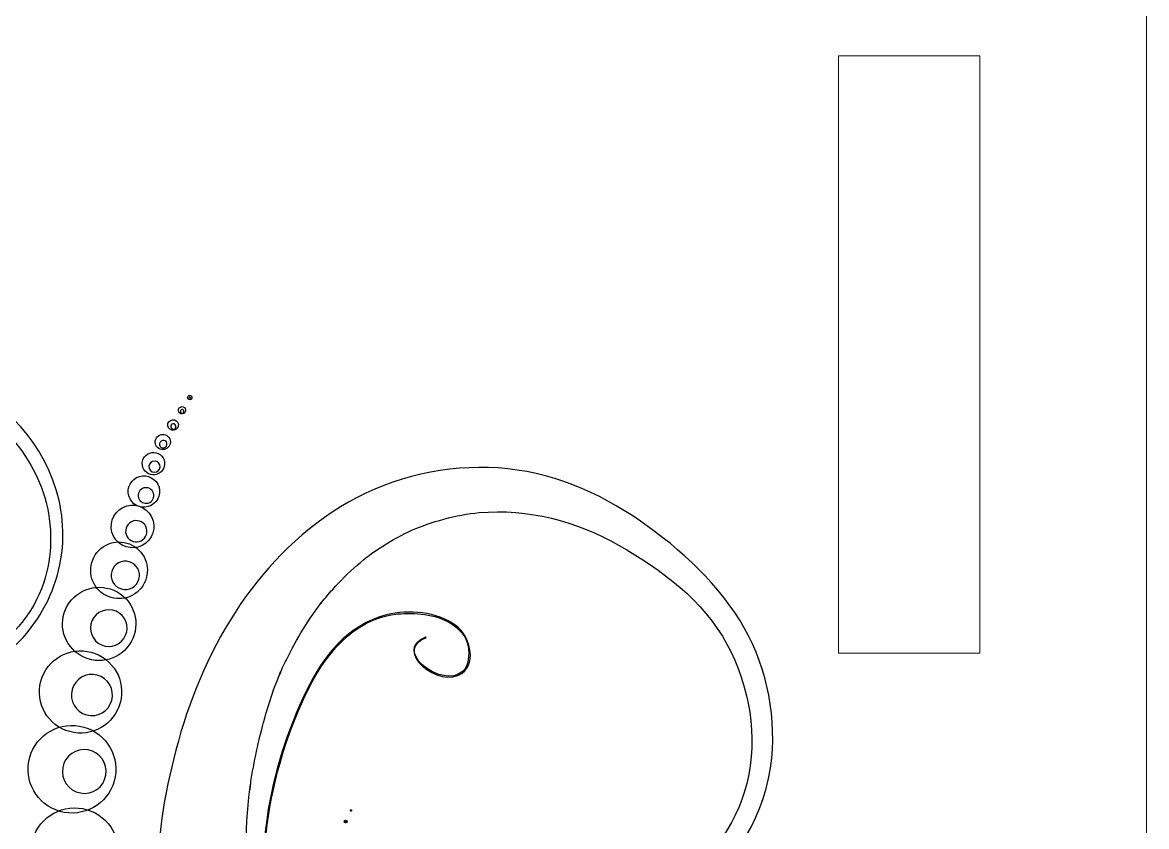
# Model space of a CAD drawing. Header units: centimetres. Extents: x -31 to 29.5, y -18.9 to 20.7.
# Drawn here: x 8.975 to 12.336, y 0.473 to 2.878 of the extents above; entities that cross this region are included whole.
import ezdxf

# ---------------------------------------------------------------- set-up
doc = ezdxf.new("R2010")
doc.units = ezdxf.units.CM
doc.header["$MEASUREMENT"] = 0
doc.layers.add('layer 1', color=7, linetype='Continuous')

msp = doc.modelspace()

# ---------------------------------------------------------------- linework, layer by layer
at = {"layer": 'layer 1', "color": 1, "lineweight": 9}
for points, knots in [([(-30.26199, 20.36777), (-30.26199, 20.36777), (12.02372, 20.36777), (12.02372, 20.36777), (12.02372, 20.36777), (12.19558, 20.36777), (12.33619, 20.22717), (12.33619, 20.05532), (12.33619, 20.05532), (12.33619, 20.05532), (12.33619, -2.51093), (12.33619, -2.51093), (12.33619, -2.51093), (12.33619, -2.68281), (12.19558, -2.82339), (12.02372, -2.82339), (12.02372, -2.82339), (12.02372, -2.82339), (-30.26199, -2.82339), (-30.26199, -2.82339), (-30.26199, -2.82339), (-30.43385, -2.82339), (-30.57445, -2.68281), (-30.57445, -2.51093), (-30.57445, -2.51093), (-30.57445, -2.51093), (-30.57445, 20.05532), (-30.57445, 20.05532), (-30.57445, 20.05532), (-30.57445, 20.22717), (-30.43385, 20.36777), (-30.26199, 20.36777)], [0, 0, 0, 0, 0.1111111, 0.1111111, 0.1111111, 0.1111111, 0.2222222, 0.2222222, 0.2222222, 0.2222222, 0.3333333, 0.3333333, 0.3333333, 0.3333333, 0.4444444, 0.4444444, 0.4444444, 0.4444444, 0.5555556, 0.5555556, 0.5555556, 0.5555556, 0.6666667, 0.6666667, 0.6666667, 0.6666667, 0.7777778, 0.7777778, 0.7777778, 0.7777778, 1, 1, 1, 1]), ([(11.4153, 0.99143), (11.4153, 0.99143), (11.4153, 2.77823), (11.4153, 2.77823), (11.4153, 2.77823), (11.4153, 2.77823), (11.83751, 2.77823), (11.83751, 2.77823), (11.83751, 2.77823), (11.83751, 2.77823), (11.83751, 0.99143), (11.83751, 0.99143), (11.83751, 0.99143), (11.83751, 0.99143), (11.4153, 0.99143), (11.4153, 0.99143)], [0, 0, 0, 0, 0.2, 0.2, 0.2, 0.2, 0.4, 0.4, 0.4, 0.4, 0.6, 0.6, 0.6, 0.6, 1, 1, 1, 1])]:
    msp.add_open_spline(points, degree=3, knots=knots, dxfattribs=at)
at = {"layer": 'layer 1', "color": 250}
for points, knots in [([(9.67466, -0.9614), (9.53927, -0.84909), (9.3871, -0.75524), (9.23958, -0.65999), (9.23958, -0.65999), (9.09253, -0.56504), (8.94531, -0.47019), (8.80555, -0.36464), (8.80555, -0.36464), (8.55921, -0.1786), (8.3318, 0.04438), (8.1638, 0.30461), (8.1638, 0.30461), (8.08034, 0.43399), (8.01229, 0.57488), (7.95903, 0.72448), (7.95903, 0.72448), (7.91116, 0.85894), (7.87826, 0.99711), (7.87875, 1.14586), (7.87875, 1.14586), (7.87922, 1.28222), (7.90885, 1.42299), (7.98581, 1.55072), (7.98581, 1.55072), (8.05519, 1.66579), (8.17791, 1.77344), (8.33454, 1.82532), (8.33454, 1.82532), (8.45854, 1.86628), (8.61825, 1.87316), (8.76911, 1.80948), (8.76911, 1.80948), (8.89368, 1.75687), (9.02363, 1.6524), (9.07649, 1.47663), (9.07649, 1.47663), (9.09832, 1.40367), (9.10432, 1.31336), (9.07828, 1.22174), (9.07828, 1.22174), (9.05598, 1.14312), (9.0078, 1.06284), (8.94069, 1.00288), (8.94069, 1.00288), (8.89231, 0.95967), (8.83829, 0.92587), (8.77171, 0.90484), (8.77171, 0.90484), (8.72424, 0.88985), (8.66146, 0.87488), (8.57081, 0.90391), (8.57081, 0.90391), (8.48875, 0.93024), (8.34456, 1.04047), (8.34227, 1.21256), (8.34227, 1.21256), (8.34125, 1.28977), (8.37289, 1.37456), (8.43322, 1.43027), (8.43322, 1.43027), (8.486, 1.47912), (8.55884, 1.50351), (8.62413, 1.49827), (8.62413, 1.49827), (8.68271, 1.49352), (8.74167, 1.46432), (8.77962, 1.4168), (8.77962, 1.4168), (8.80789, 1.38147), (8.82393, 1.33655), (8.82669, 1.29241), (8.82669, 1.29241), (8.82845, 1.26555), (8.824, 1.24022), (8.82473, 1.2169), (8.82473, 1.2169), (8.82509, 1.2077), (8.83347, 1.19617), (8.84234, 1.19647), (8.84234, 1.19647), (8.84516, 1.1968), (8.81523, 1.16248), (8.8105, 1.161), (8.8105, 1.161), (8.79795, 1.15739), (8.77724, 1.15581), (8.77383, 1.16677), (8.77383, 1.16677), (8.76879, 1.18229), (8.78231, 1.2002), (8.78924, 1.2198), (8.78924, 1.2198), (8.80251, 1.25778), (8.80766, 1.30365), (8.79263, 1.34879), (8.79263, 1.34879), (8.77205, 1.41098), (8.7127, 1.46451), (8.64064, 1.47782), (8.64064, 1.47782), (8.48746, 1.50593), (8.35045, 1.32714), (8.36083, 1.1972), (8.36083, 1.1972), (8.37313, 1.0431), (8.49827, 0.96179), (8.5549, 0.94376), (8.5549, 0.94376), (8.62794, 0.92051), (8.69043, 0.92613), (8.74907, 0.94043), (8.74907, 0.94043), (8.83378, 0.96112), (8.91077, 1.01042), (8.96395, 1.07232), (8.96395, 1.07232), (9.0339, 1.15389), (9.05726, 1.24705), (9.05888, 1.32537), (9.05888, 1.32537), (9.06088, 1.41943), (9.03151, 1.50245), (8.99248, 1.56598), (8.99248, 1.56598), (8.88927, 1.73375), (8.71455, 1.7998), (8.57076, 1.80638), (8.57076, 1.80638), (8.39614, 1.81424), (8.24453, 1.7403), (8.1483, 1.64964), (8.1483, 1.64964), (7.89756, 1.41315), (7.92672, 1.08145), (8.00473, 0.81921), (8.00473, 0.81921), (8.099, 0.50272), (8.2573, 0.24179), (8.46039, 0.01388), (8.46039, 0.01388), (8.68819, -0.24158), (8.96092, -0.4432), (9.24044, -0.63787), (9.24044, -0.63787), (9.38902, -0.74134), (9.53335, -0.84838), (9.67507, -0.96099), (9.67507, -0.96099), (9.67536, -0.96122), (9.67494, -0.96164), (9.67466, -0.9614)], [0, 0, 0, 0, 0.025641, 0.025641, 0.025641, 0.025641, 0.0512821, 0.0512821, 0.0512821, 0.0512821, 0.0769231, 0.0769231, 0.0769231, 0.0769231, 0.1025641, 0.1025641, 0.1025641, 0.1025641, 0.1282051, 0.1282051, 0.1282051, 0.1282051, 0.1538462, 0.1538462, 0.1538462, 0.1538462, 0.1794872, 0.1794872, 0.1794872, 0.1794872, 0.2051282, 0.2051282, 0.2051282, 0.2051282, 0.2307692, 0.2307692, 0.2307692, 0.2307692, 0.2564103, 0.2564103, 0.2564103, 0.2564103, 0.2820513, 0.2820513, 0.2820513, 0.2820513, 0.3076923, 0.3076923, 0.3076923, 0.3076923, 0.3333333, 0.3333333, 0.3333333, 0.3333333, 0.3589744, 0.3589744, 0.3589744, 0.3589744, 0.3846154, 0.3846154, 0.3846154, 0.3846154, 0.4102564, 0.4102564, 0.4102564, 0.4102564, 0.4358974, 0.4358974, 0.4358974, 0.4358974, 0.4615385, 0.4615385, 0.4615385, 0.4615385, 0.4871795, 0.4871795, 0.4871795, 0.4871795, 0.5128205, 0.5128205, 0.5128205, 0.5128205, 0.5384615, 0.5384615, 0.5384615, 0.5384615, 0.5641026, 0.5641026, 0.5641026, 0.5641026, 0.5897436, 0.5897436, 0.5897436, 0.5897436, 0.6153846, 0.6153846, 0.6153846, 0.6153846, 0.6410256, 0.6410256, 0.6410256, 0.6410256, 0.6666667, 0.6666667, 0.6666667, 0.6666667, 0.6923077, 0.6923077, 0.6923077, 0.6923077, 0.7179487, 0.7179487, 0.7179487, 0.7179487, 0.7435897, 0.7435897, 0.7435897, 0.7435897, 0.7692308, 0.7692308, 0.7692308, 0.7692308, 0.7948718, 0.7948718, 0.7948718, 0.7948718, 0.8205128, 0.8205128, 0.8205128, 0.8205128, 0.8461538, 0.8461538, 0.8461538, 0.8461538, 0.8717949, 0.8717949, 0.8717949, 0.8717949, 0.8974359, 0.8974359, 0.8974359, 0.8974359, 0.9230769, 0.9230769, 0.9230769, 0.9230769, 0.9487179, 0.9487179, 0.9487179, 0.9487179, 1, 1, 1, 1]), ([(9.48129, 1.7563), (9.48112, 1.75983), (9.47812, 1.76255), (9.47458, 1.76238), (9.47458, 1.76238), (9.47105, 1.7622), (9.46832, 1.7592), (9.4685, 1.75566), (9.4685, 1.75566), (9.46867, 1.75213), (9.47168, 1.74941), (9.47521, 1.74958), (9.47521, 1.74958), (9.47874, 1.74976), (9.48147, 1.75276), (9.48129, 1.7563)], [0, 0, 0, 0, 0.2, 0.2, 0.2, 0.2, 0.4, 0.4, 0.4, 0.4, 0.6, 0.6, 0.6, 0.6, 1, 1, 1, 1]), ([(9.47818, 1.75431), (9.47818, 1.75431), (9.47818, 1.75431), (9.47818, 1.75431), (9.47818, 1.75431), (9.47827, 1.75254), (9.47691, 1.75104), (9.47514, 1.75096), (9.47514, 1.75096), (9.47338, 1.75086), (9.47188, 1.75223), (9.47179, 1.75399), (9.47179, 1.75399), (9.4717, 1.75576), (9.47306, 1.75726), (9.47482, 1.75735), (9.47482, 1.75735), (9.4766, 1.75744), (9.4781, 1.75607), (9.47818, 1.75431)], [0, 0, 0, 0, 0.1666667, 0.1666667, 0.1666667, 0.1666667, 0.3333333, 0.3333333, 0.3333333, 0.3333333, 0.5, 0.5, 0.5, 0.5, 0.6666667, 0.6666667, 0.6666667, 0.6666667, 1, 1, 1, 1]), ([(9.4626, 1.71905), (9.46202, 1.72498), (9.45675, 1.72933), (9.45082, 1.72875), (9.45082, 1.72875), (9.44489, 1.72818), (9.44055, 1.72291), (9.44113, 1.71698), (9.44113, 1.71698), (9.4417, 1.71105), (9.44697, 1.7067), (9.4529, 1.70728), (9.4529, 1.70728), (9.45883, 1.70784), (9.46317, 1.71312), (9.4626, 1.71905)], [0, 0, 0, 0, 0.2, 0.2, 0.2, 0.2, 0.4, 0.4, 0.4, 0.4, 0.6, 0.6, 0.6, 0.6, 1, 1, 1, 1]), ([(9.45753, 1.71547), (9.45753, 1.71547), (9.45753, 1.71547), (9.45753, 1.71547), (9.45753, 1.71547), (9.45781, 1.7125), (9.45564, 1.70986), (9.45268, 1.70958), (9.45268, 1.70958), (9.44971, 1.70928), (9.44707, 1.71146), (9.44679, 1.71443), (9.44679, 1.71443), (9.4465, 1.7174), (9.44867, 1.72003), (9.45164, 1.72031), (9.45164, 1.72031), (9.4546, 1.72059), (9.45724, 1.71843), (9.45753, 1.71547)], [0, 0, 0, 0, 0.1666667, 0.1666667, 0.1666667, 0.1666667, 0.3333333, 0.3333333, 0.3333333, 0.3333333, 0.5, 0.5, 0.5, 0.5, 0.6666667, 0.6666667, 0.6666667, 0.6666667, 1, 1, 1, 1]), ([(9.44084, 1.67638), (9.43952, 1.68505), (9.43143, 1.691), (9.42276, 1.68968), (9.42276, 1.68968), (9.41409, 1.68836), (9.40814, 1.68027), (9.40946, 1.6716), (9.40946, 1.6716), (9.41078, 1.66294), (9.41887, 1.65698), (9.42754, 1.6583), (9.42754, 1.6583), (9.43621, 1.65961), (9.44216, 1.66771), (9.44084, 1.67638)], [0, 0, 0, 0, 0.2, 0.2, 0.2, 0.2, 0.4, 0.4, 0.4, 0.4, 0.6, 0.6, 0.6, 0.6, 1, 1, 1, 1]), ([(9.41631, 1.628), (9.41351, 1.64022), (9.40134, 1.64787), (9.38912, 1.64507), (9.38912, 1.64507), (9.3769, 1.64227), (9.36925, 1.6301), (9.37205, 1.61788), (9.37205, 1.61788), (9.37484, 1.60566), (9.38701, 1.59802), (9.39924, 1.60082), (9.39924, 1.60082), (9.41146, 1.60361), (9.4191, 1.61578), (9.41631, 1.628)], [0, 0, 0, 0, 0.2, 0.2, 0.2, 0.2, 0.4, 0.4, 0.4, 0.4, 0.6, 0.6, 0.6, 0.6, 1, 1, 1, 1]), ([(9.43368, 1.6707), (9.43368, 1.6707), (9.43368, 1.6707), (9.43368, 1.6707), (9.43368, 1.6707), (9.43434, 1.66637), (9.43136, 1.66233), (9.42703, 1.66166), (9.42703, 1.66166), (9.4227, 1.661), (9.41864, 1.66398), (9.41799, 1.66831), (9.41799, 1.66831), (9.41733, 1.67265), (9.42031, 1.67669), (9.42463, 1.67734), (9.42463, 1.67734), (9.42897, 1.67801), (9.43301, 1.67503), (9.43368, 1.6707)], [0, 0, 0, 0, 0.1666667, 0.1666667, 0.1666667, 0.1666667, 0.3333333, 0.3333333, 0.3333333, 0.3333333, 0.5, 0.5, 0.5, 0.5, 0.6666667, 0.6666667, 0.6666667, 0.6666667, 1, 1, 1, 1]), ([(9.40668, 1.61915), (9.40668, 1.61915), (9.40668, 1.61915), (9.40668, 1.61915), (9.40668, 1.61915), (9.40808, 1.61304), (9.40426, 1.60695), (9.39815, 1.60555), (9.39815, 1.60555), (9.39204, 1.60416), (9.38595, 1.60798), (9.38456, 1.61409), (9.38456, 1.61409), (9.38316, 1.6202), (9.38698, 1.62629), (9.3931, 1.62769), (9.3931, 1.62769), (9.3992, 1.62908), (9.40529, 1.62526), (9.40668, 1.61915)], [0, 0, 0, 0, 0.1666667, 0.1666667, 0.1666667, 0.1666667, 0.3333333, 0.3333333, 0.3333333, 0.3333333, 0.5, 0.5, 0.5, 0.5, 0.6666667, 0.6666667, 0.6666667, 0.6666667, 1, 1, 1, 1]), ([(9.39785, 1.56957), (9.39166, 1.587), (9.3725, 1.59613), (9.35506, 1.58992), (9.35506, 1.58992), (9.33762, 1.58372), (9.32851, 1.56457), (9.33471, 1.54714), (9.33471, 1.54714), (9.3409, 1.52969), (9.36006, 1.52058), (9.37749, 1.52678), (9.37749, 1.52678), (9.39493, 1.53297), (9.40405, 1.55213), (9.39785, 1.56957)], [0, 0, 0, 0, 0.2, 0.2, 0.2, 0.2, 0.4, 0.4, 0.4, 0.4, 0.6, 0.6, 0.6, 0.6, 1, 1, 1, 1]), ([(9.38527, 1.55494), (9.38527, 1.55494), (9.38527, 1.55494), (9.38527, 1.55494), (9.38527, 1.55494), (9.38837, 1.54622), (9.38381, 1.53664), (9.37509, 1.53355), (9.37509, 1.53355), (9.36637, 1.53045), (9.35679, 1.535), (9.3537, 1.54372), (9.3537, 1.54372), (9.3506, 1.55245), (9.35516, 1.56202), (9.36387, 1.56512), (9.36387, 1.56512), (9.37259, 1.56821), (9.38218, 1.56366), (9.38527, 1.55494)], [0, 0, 0, 0, 0.1666667, 0.1666667, 0.1666667, 0.1666667, 0.3333333, 0.3333333, 0.3333333, 0.3333333, 0.5, 0.5, 0.5, 0.5, 0.6666667, 0.6666667, 0.6666667, 0.6666667, 1, 1, 1, 1]), ([(11.93416, -1.69362), (11.68047, -1.73585), (11.42121, -1.72221), (11.17043, -1.66782), (11.17043, -1.66782), (11.0419, -1.63993), (10.916, -1.60028), (10.79393, -1.55145), (10.79393, -1.55145), (10.67331, -1.50318), (10.54573, -1.44251), (10.42424, -1.37119), (10.42424, -1.37119), (10.30339, -1.30026), (10.18935, -1.21836), (10.08103, -1.12957), (10.08103, -1.12957), (9.9718, -1.04005), (9.88164, -0.93314), (9.7956, -0.82163), (9.7956, -0.82163), (9.63376, -0.61188), (9.50964, -0.36988), (9.43984, -0.11402), (9.43984, -0.11402), (9.40407, 0.0171), (9.38413, 0.15376), (9.37924, 0.28953), (9.37924, 0.28953), (9.37431, 0.42659), (9.3989, 0.56912), (9.4334, 0.70136), (9.4334, 0.70136), (9.50897, 0.99098), (9.66588, 1.2675), (9.9252, 1.4287), (9.9252, 1.4287), (10.05635, 1.51023), (10.21396, 1.55064), (10.36802, 1.54677), (10.36802, 1.54677), (10.52299, 1.54288), (10.67127, 1.48637), (10.7996, 1.40166), (10.7996, 1.40166), (10.92141, 1.32125), (11.04201, 1.21487), (11.11953, 1.09012), (11.11953, 1.09012), (11.19502, 0.96864), (11.22929, 0.81974), (11.21526, 0.67762), (11.21526, 0.67762), (11.19898, 0.51266), (11.10967, 0.35476), (10.96552, 0.26944), (10.96552, 0.26944), (10.83227, 0.19057), (10.66577, 0.19824), (10.52004, 0.23231), (10.52004, 0.23231), (10.51299, 0.23395), (10.5144, 0.24603), (10.52177, 0.24512), (10.52177, 0.24512), (10.65154, 0.22917), (10.78041, 0.23906), (10.89991, 0.29496), (10.89991, 0.29496), (11.02371, 0.35286), (11.10722, 0.47128), (11.14047, 0.60169), (11.14047, 0.60169), (11.17595, 0.74089), (11.14859, 0.89277), (11.08146, 1.01803), (11.08146, 1.01803), (11.01125, 1.14904), (10.88558, 1.24159), (10.75866, 1.31372), (10.75866, 1.31372), (10.63042, 1.38659), (10.4878, 1.42454), (10.34013, 1.4118), (10.34013, 1.4118), (10.27388, 1.4061), (10.19231, 1.38275), (10.14097, 1.35991), (10.14097, 1.35991), (10.11017, 1.34621), (10.08068, 1.32969), (10.05217, 1.31175), (10.05217, 1.31175), (10.01591, 1.28892), (10.00433, 1.27953), (9.97497, 1.25403), (9.97497, 1.25403), (9.94925, 1.23171), (9.92531, 1.20741), (9.90245, 1.18219), (9.90245, 1.18219), (9.8909, 1.16945), (9.87989, 1.15621), (9.86907, 1.14284), (9.86907, 1.14284), (9.85117, 1.12072), (9.87977, 1.15731), (9.86277, 1.13469), (9.86277, 1.13469), (9.85588, 1.12553), (9.84929, 1.11614), (9.84273, 1.10675), (9.84273, 1.10675), (9.82289, 1.07829), (9.80493, 1.04858), (9.78807, 1.01829), (9.78807, 1.01829), (9.77958, 1.00303), (9.77165, 0.98747), (9.7639, 0.97182), (9.7639, 0.97182), (9.76002, 0.96398), (9.75632, 0.95604), (9.75263, 0.94811), (9.75263, 0.94811), (9.75069, 0.94396), (9.73567, 0.90923), (9.74576, 0.93329), (9.74576, 0.93329), (9.7187, 0.86875), (9.69905, 0.80119), (9.68262, 0.73324), (9.68262, 0.73324), (9.67501, 0.70175), (9.66859, 0.66998), (9.6629, 0.63809), (9.6629, 0.63809), (9.66009, 0.6223), (9.65764, 0.60646), (9.65531, 0.59061), (9.65531, 0.59061), (9.65115, 0.56235), (9.65898, 0.61959), (9.65544, 0.59152), (9.65544, 0.59152), (9.65413, 0.58113), (9.65301, 0.57072), (9.65191, 0.5603), (9.65191, 0.5603), (9.6385, 0.43318), (9.64143, 0.30228), (9.65413, 0.17518), (9.65413, 0.17518), (9.65564, 0.16004), (9.65748, 0.14491), (9.65942, 0.12981), (9.65942, 0.12981), (9.65333, 0.17714), (9.6607, 0.12349), (9.66247, 0.11257), (9.66247, 0.11257), (9.66776, 0.08007), (9.67427, 0.04776), (9.6815, 0.01563), (9.6815, 0.01563), (9.69541, -0.04621), (9.71325, -0.10714), (9.73389, -0.16705), (9.73389, -0.16705), (9.74384, -0.19591), (9.7547, -0.22445), (9.7661, -0.25276), (9.7661, -0.25276), (9.76895, -0.25986), (9.77189, -0.26691), (9.77483, -0.27396), (9.77483, -0.27396), (9.7593, -0.23669), (9.77016, -0.2627), (9.77356, -0.27051), (9.77356, -0.27051), (9.78072, -0.28692), (9.7882, -0.30318), (9.79582, -0.31937), (9.79582, -0.31937), (9.82318, -0.37753), (9.85378, -0.43414), (9.88664, -0.48937), (9.88664, -0.48937), (9.9198, -0.54512), (9.95589, -0.5991), (9.994, -0.65159), (9.994, -0.65159), (10.00319, -0.66426), (10.0126, -0.67678), (10.02206, -0.68926), (10.02206, -0.68926), (10.03926, -0.71191), (10.00322, -0.66511), (10.02075, -0.68756), (10.02075, -0.68756), (10.02559, -0.69374), (10.03049, -0.69988), (10.03539, -0.70602), (10.03539, -0.70602), (10.05668, -0.73271), (10.07871, -0.75879), (10.10117, -0.7845), (10.10117, -0.7845), (10.18795, -0.88384), (10.27821, -0.98206), (10.37452, -1.07228), (10.37452, -1.07228), (10.42282, -1.11751), (10.47313, -1.16061), (10.52485, -1.20188), (10.52485, -1.20188), (10.53104, -1.20683), (10.53728, -1.21171), (10.54353, -1.2166), (10.54353, -1.2166), (10.52517, -1.20222), (10.54647, -1.21883), (10.54913, -1.22086), (10.54913, -1.22086), (10.56193, -1.23061), (10.57486, -1.24019), (10.58784, -1.24971), (10.58784, -1.24971), (10.61589, -1.27027), (10.64444, -1.29015), (10.67331, -1.30955), (10.67331, -1.30955), (10.89006, -1.45533), (11.1306, -1.56478), (11.38382, -1.62925), (11.38382, -1.62925), (11.56305, -1.67488), (11.74846, -1.69534), (11.93329, -1.68722), (11.93329, -1.68722), (11.93693, -1.68706), (11.93782, -1.69303), (11.93416, -1.69362)], [0, 0, 0, 0, 0.016129, 0.016129, 0.016129, 0.016129, 0.0322581, 0.0322581, 0.0322581, 0.0322581, 0.0483871, 0.0483871, 0.0483871, 0.0483871, 0.0645161, 0.0645161, 0.0645161, 0.0645161, 0.0806452, 0.0806452, 0.0806452, 0.0806452, 0.0967742, 0.0967742, 0.0967742, 0.0967742, 0.1129032, 0.1129032, 0.1129032, 0.1129032, 0.1290323, 0.1290323, 0.1290323, 0.1290323, 0.1451613, 0.1451613, 0.1451613, 0.1451613, 0.1612903, 0.1612903, 0.1612903, 0.1612903, 0.1774194, 0.1774194, 0.1774194, 0.1774194, 0.1935484, 0.1935484, 0.1935484, 0.1935484, 0.2096774, 0.2096774, 0.2096774, 0.2096774, 0.2258065, 0.2258065, 0.2258065, 0.2258065, 0.2419355, 0.2419355, 0.2419355, 0.2419355, 0.2580645, 0.2580645, 0.2580645, 0.2580645, 0.2741935, 0.2741935, 0.2741935, 0.2741935, 0.2903226, 0.2903226, 0.2903226, 0.2903226, 0.3064516, 0.3064516, 0.3064516, 0.3064516, 0.3225806, 0.3225806, 0.3225806, 0.3225806, 0.3387097, 0.3387097, 0.3387097, 0.3387097, 0.3548387, 0.3548387, 0.3548387, 0.3548387, 0.3709677, 0.3709677, 0.3709677, 0.3709677, 0.3870968, 0.3870968, 0.3870968, 0.3870968, 0.4032258, 0.4032258, 0.4032258, 0.4032258, 0.4193548, 0.4193548, 0.4193548, 0.4193548, 0.4354839, 0.4354839, 0.4354839, 0.4354839, 0.4516129, 0.4516129, 0.4516129, 0.4516129, 0.4677419, 0.4677419, 0.4677419, 0.4677419, 0.483871, 0.483871, 0.483871, 0.483871, 0.5, 0.5, 0.5, 0.5, 0.516129, 0.516129, 0.516129, 0.516129, 0.5322581, 0.5322581, 0.5322581, 0.5322581, 0.5483871, 0.5483871, 0.5483871, 0.5483871, 0.5645161, 0.5645161, 0.5645161, 0.5645161, 0.5806452, 0.5806452, 0.5806452, 0.5806452, 0.5967742, 0.5967742, 0.5967742, 0.5967742, 0.6129032, 0.6129032, 0.6129032, 0.6129032, 0.6290323, 0.6290323, 0.6290323, 0.6290323, 0.6451613, 0.6451613, 0.6451613, 0.6451613, 0.6612903, 0.6612903, 0.6612903, 0.6612903, 0.6774194, 0.6774194, 0.6774194, 0.6774194, 0.6935484, 0.6935484, 0.6935484, 0.6935484, 0.7096774, 0.7096774, 0.7096774, 0.7096774, 0.7258065, 0.7258065, 0.7258065, 0.7258065, 0.7419355, 0.7419355, 0.7419355, 0.7419355, 0.7580645, 0.7580645, 0.7580645, 0.7580645, 0.7741935, 0.7741935, 0.7741935, 0.7741935, 0.7903226, 0.7903226, 0.7903226, 0.7903226, 0.8064516, 0.8064516, 0.8064516, 0.8064516, 0.8225806, 0.8225806, 0.8225806, 0.8225806, 0.8387097, 0.8387097, 0.8387097, 0.8387097, 0.8548387, 0.8548387, 0.8548387, 0.8548387, 0.8709677, 0.8709677, 0.8709677, 0.8709677, 0.8870968, 0.8870968, 0.8870968, 0.8870968, 0.9032258, 0.9032258, 0.9032258, 0.9032258, 0.9193548, 0.9193548, 0.9193548, 0.9193548, 0.9354839, 0.9354839, 0.9354839, 0.9354839, 0.9516129, 0.9516129, 0.9516129, 0.9516129, 0.9677419, 0.9677419, 0.9677419, 0.9677419, 1, 1, 1, 1]), ([(9.37932, 1.49684), (9.36718, 1.51977), (9.33875, 1.52853), (9.31582, 1.51638), (9.31582, 1.51638), (9.29288, 1.50426), (9.28414, 1.47582), (9.29627, 1.45288), (9.29627, 1.45288), (9.3084, 1.42995), (9.33683, 1.4212), (9.35977, 1.43334), (9.35977, 1.43334), (9.3827, 1.44548), (9.39146, 1.47391), (9.37932, 1.49684)], [0, 0, 0, 0, 0.2, 0.2, 0.2, 0.2, 0.4, 0.4, 0.4, 0.4, 0.6, 0.6, 0.6, 0.6, 1, 1, 1, 1]), ([(9.36484, 1.47399), (9.36484, 1.47399), (9.36484, 1.47399), (9.36484, 1.47399), (9.36484, 1.47399), (9.3709, 1.46252), (9.36653, 1.4483), (9.35506, 1.44224), (9.35506, 1.44224), (9.34359, 1.43616), (9.32937, 1.44055), (9.3233, 1.45201), (9.3233, 1.45201), (9.31724, 1.46348), (9.32162, 1.4777), (9.33308, 1.48376), (9.33308, 1.48376), (9.34455, 1.48983), (9.35876, 1.48546), (9.36484, 1.47399)], [0, 0, 0, 0, 0.1666667, 0.1666667, 0.1666667, 0.1666667, 0.3333333, 0.3333333, 0.3333333, 0.3333333, 0.5, 0.5, 0.5, 0.5, 0.6666667, 0.6666667, 0.6666667, 0.6666667, 1, 1, 1, 1]), ([(9.35377, 1.40981), (9.33196, 1.43746), (9.29184, 1.4422), (9.26418, 1.42038), (9.26418, 1.42038), (9.23653, 1.39856), (9.2318, 1.35845), (9.25362, 1.33079), (9.25362, 1.33079), (9.27543, 1.30314), (9.31554, 1.2984), (9.3432, 1.32022), (9.3432, 1.32022), (9.37086, 1.34204), (9.37559, 1.38214), (9.35377, 1.40981)], [0, 0, 0, 0, 0.2, 0.2, 0.2, 0.2, 0.4, 0.4, 0.4, 0.4, 0.6, 0.6, 0.6, 0.6, 1, 1, 1, 1]), ([(9.34002, 1.37574), (9.34002, 1.37574), (9.34002, 1.37574), (9.34002, 1.37574), (9.34002, 1.37574), (9.35093, 1.36192), (9.34857, 1.34186), (9.33473, 1.33095), (9.33473, 1.33095), (9.32091, 1.32005), (9.30085, 1.32241), (9.28994, 1.33624), (9.28994, 1.33624), (9.27903, 1.35007), (9.2814, 1.37012), (9.29523, 1.38103), (9.29523, 1.38103), (9.30906, 1.39195), (9.32911, 1.38957), (9.34002, 1.37574)], [0, 0, 0, 0, 0.1666667, 0.1666667, 0.1666667, 0.1666667, 0.3333333, 0.3333333, 0.3333333, 0.3333333, 0.5, 0.5, 0.5, 0.5, 0.6666667, 0.6666667, 0.6666667, 0.6666667, 1, 1, 1, 1]), ([(9.31649, 1.30526), (9.28001, 1.33456), (9.22667, 1.32876), (9.19735, 1.29228), (9.19735, 1.29228), (9.16803, 1.2558), (9.17384, 1.20246), (9.21032, 1.17315), (9.21032, 1.17315), (9.24681, 1.14383), (9.30015, 1.14964), (9.32946, 1.18612), (9.32946, 1.18612), (9.35877, 1.22259), (9.35297, 1.27594), (9.31649, 1.30526)], [0, 0, 0, 0, 0.2, 0.2, 0.2, 0.2, 0.4, 0.4, 0.4, 0.4, 0.6, 0.6, 0.6, 0.6, 1, 1, 1, 1]), ([(9.30882, 1.25706), (9.30882, 1.25706), (9.30882, 1.25706), (9.30882, 1.25706), (9.30882, 1.25706), (9.32706, 1.24241), (9.32996, 1.21573), (9.3153, 1.1975), (9.3153, 1.1975), (9.30065, 1.17925), (9.27398, 1.17635), (9.25574, 1.191), (9.25574, 1.191), (9.2375, 1.20566), (9.2346, 1.23234), (9.24925, 1.25057), (9.24925, 1.25057), (9.26391, 1.26882), (9.29058, 1.27172), (9.30882, 1.25706)], [0, 0, 0, 0, 0.1666667, 0.1666667, 0.1666667, 0.1666667, 0.3333333, 0.3333333, 0.3333333, 0.3333333, 0.5, 0.5, 0.5, 0.5, 0.6666667, 0.6666667, 0.6666667, 0.6666667, 1, 1, 1, 1]), ([(9.24751, 1.17951), (9.19192, 1.20353), (9.12736, 1.17795), (9.10332, 1.12236), (9.10332, 1.12236), (9.07929, 1.06677), (9.10487, 1.00221), (9.16046, 0.97818), (9.16046, 0.97818), (9.21606, 0.95414), (9.28061, 0.97972), (9.30464, 1.03532), (9.30464, 1.03532), (9.32868, 1.09091), (9.3031, 1.15546), (9.24751, 1.17951)], [0, 0, 0, 0, 0.2, 0.2, 0.2, 0.2, 0.4, 0.4, 0.4, 0.4, 0.6, 0.6, 0.6, 0.6, 1, 1, 1, 1]), ([(9.2545, 1.11673), (9.2545, 1.11673), (9.2545, 1.11673), (9.2545, 1.11673), (9.2545, 1.11673), (9.2823, 1.10471), (9.29509, 1.07244), (9.28307, 1.04464), (9.28307, 1.04464), (9.27105, 1.01684), (9.23878, 1.00405), (9.21098, 1.01607), (9.21098, 1.01607), (9.18319, 1.02809), (9.17039, 1.06037), (9.18241, 1.08816), (9.18241, 1.08816), (9.19443, 1.11596), (9.22671, 1.12875), (9.2545, 1.11673)], [0, 0, 0, 0, 0.1666667, 0.1666667, 0.1666667, 0.1666667, 0.3333333, 0.3333333, 0.3333333, 0.3333333, 0.5, 0.5, 0.5, 0.5, 0.6666667, 0.6666667, 0.6666667, 0.6666667, 1, 1, 1, 1]), ([(9.87457, -0.43203), (9.80201, -0.28592), (9.74572, -0.13734), (9.7158, 0.02364), (9.7158, 0.02364), (9.68663, 0.18061), (9.68335, 0.34206), (9.70605, 0.50007), (9.70605, 0.50007), (9.7249, 0.63118), (9.76671, 0.76013), (9.82396, 0.87958), (9.82396, 0.87958), (9.8734, 0.98273), (9.94825, 1.07595), (10.06316, 1.10589), (10.06316, 1.10589), (10.12927, 1.12313), (10.2142, 1.11481), (10.27053, 1.07427), (10.27053, 1.07427), (10.30919, 1.04645), (10.33584, 0.96563), (10.28967, 0.93141), (10.28967, 0.93141), (10.2229, 0.88192), (10.07724, 0.99993), (10.18038, 1.03946), (10.18038, 1.03946), (10.18163, 1.03994), (10.18215, 1.03795), (10.18093, 1.03746), (10.18093, 1.03746), (10.12912, 1.01697), (10.14318, 0.97516), (10.1806, 0.94789), (10.1806, 0.94789), (10.20984, 0.92657), (10.25953, 0.90957), (10.29045, 0.93642), (10.29045, 0.93642), (10.31056, 0.95389), (10.31106, 0.98776), (10.30728, 1.01173), (10.30728, 1.01173), (10.30241, 1.04253), (10.27998, 1.06555), (10.25431, 1.08099), (10.25431, 1.08099), (10.20871, 1.10842), (10.14866, 1.11335), (10.09676, 1.10862), (10.09676, 1.10862), (9.961, 1.09626), (9.87381, 0.9782), (9.82049, 0.86458), (9.82049, 0.86458), (9.75917, 0.73387), (9.71934, 0.59375), (9.70296, 0.45041), (9.70296, 0.45041), (9.68563, 0.29885), (9.69471, 0.14444), (9.72369, -0.0051), (9.72369, -0.0051), (9.75213, -0.15186), (9.8011, -0.30136), (9.87508, -0.43172), (9.87508, -0.43172), (9.87527, -0.43206), (9.87474, -0.43237), (9.87457, -0.43203)], [0, 0, 0, 0, 0.0526316, 0.0526316, 0.0526316, 0.0526316, 0.1052632, 0.1052632, 0.1052632, 0.1052632, 0.1578947, 0.1578947, 0.1578947, 0.1578947, 0.2105263, 0.2105263, 0.2105263, 0.2105263, 0.2631579, 0.2631579, 0.2631579, 0.2631579, 0.3157895, 0.3157895, 0.3157895, 0.3157895, 0.3684211, 0.3684211, 0.3684211, 0.3684211, 0.4210526, 0.4210526, 0.4210526, 0.4210526, 0.4736842, 0.4736842, 0.4736842, 0.4736842, 0.5263158, 0.5263158, 0.5263158, 0.5263158, 0.5789474, 0.5789474, 0.5789474, 0.5789474, 0.6315789, 0.6315789, 0.6315789, 0.6315789, 0.6842105, 0.6842105, 0.6842105, 0.6842105, 0.7368421, 0.7368421, 0.7368421, 0.7368421, 0.7894737, 0.7894737, 0.7894737, 0.7894737, 0.8421053, 0.8421053, 0.8421053, 0.8421053, 0.8947368, 0.8947368, 0.8947368, 0.8947368, 1, 1, 1, 1]), ([(9.18033, 0.994), (9.11474, 1.01172), (9.04718, 0.9729), (9.02946, 0.90731), (9.02946, 0.90731), (9.01173, 0.84171), (9.05055, 0.77415), (9.11614, 0.75643), (9.11614, 0.75643), (9.18175, 0.73871), (9.24929, 0.77751), (9.26702, 0.84311), (9.26702, 0.84311), (9.28474, 0.90872), (9.24593, 0.97626), (9.18033, 0.994)], [0, 0, 0, 0, 0.2, 0.2, 0.2, 0.2, 0.4, 0.4, 0.4, 0.4, 0.6, 0.6, 0.6, 0.6, 1, 1, 1, 1]), ([(9.19822, 0.92543), (9.19822, 0.92543), (9.19822, 0.92543), (9.19822, 0.92543), (9.19822, 0.92543), (9.23102, 0.91657), (9.25042, 0.88279), (9.24156, 0.84999), (9.24156, 0.84999), (9.2327, 0.8172), (9.19892, 0.79779), (9.16612, 0.80665), (9.16612, 0.80665), (9.13333, 0.81551), (9.11392, 0.8493), (9.12279, 0.88209), (9.12279, 0.88209), (9.13164, 0.91489), (9.16542, 0.93429), (9.19822, 0.92543)], [0, 0, 0, 0, 0.1666667, 0.1666667, 0.1666667, 0.1666667, 0.3333333, 0.3333333, 0.3333333, 0.3333333, 0.5, 0.5, 0.5, 0.5, 0.6666667, 0.6666667, 0.6666667, 0.6666667, 1, 1, 1, 1]), ([(9.14549, 0.77321), (9.07418, 0.7859), (9.00606, 0.73836), (8.99336, 0.66704), (8.99336, 0.66704), (8.98067, 0.59572), (9.0282, 0.52761), (9.09952, 0.51491), (9.09952, 0.51491), (9.17085, 0.50222), (9.23896, 0.54974), (9.25165, 0.62107), (9.25165, 0.62107), (9.26435, 0.69239), (9.21682, 0.76051), (9.14549, 0.77321)], [0, 0, 0, 0, 0.2, 0.2, 0.2, 0.2, 0.4, 0.4, 0.4, 0.4, 0.6, 0.6, 0.6, 0.6, 1, 1, 1, 1]), ([(9.1709, 0.70206), (9.1709, 0.70206), (9.1709, 0.70206), (9.1709, 0.70206), (9.1709, 0.70206), (9.20656, 0.69571), (9.23033, 0.66165), (9.22398, 0.62599), (9.22398, 0.62599), (9.21763, 0.59034), (9.18358, 0.56657), (9.14791, 0.57292), (9.14791, 0.57292), (9.11225, 0.57926), (9.08849, 0.61333), (9.09483, 0.64899), (9.09483, 0.64899), (9.10118, 0.68465), (9.13523, 0.70841), (9.1709, 0.70206)], [0, 0, 0, 0, 0.1666667, 0.1666667, 0.1666667, 0.1666667, 0.3333333, 0.3333333, 0.3333333, 0.3333333, 0.5, 0.5, 0.5, 0.5, 0.6666667, 0.6666667, 0.6666667, 0.6666667, 1, 1, 1, 1]), ([(9.1551, 0.52606), (9.08448, 0.53943), (9.01637, 0.493), (9.003, 0.42237), (9.003, 0.42237), (8.98964, 0.35175), (9.03606, 0.28365), (9.10668, 0.27027), (9.10668, 0.27027), (9.17732, 0.2569), (9.24542, 0.30333), (9.25878, 0.37397), (9.25878, 0.37397), (9.27215, 0.44459), (9.22574, 0.5127), (9.1551, 0.52606)], [0, 0, 0, 0, 0.2, 0.2, 0.2, 0.2, 0.4, 0.4, 0.4, 0.4, 0.6, 0.6, 0.6, 0.6, 1, 1, 1, 1]), ([(9.95902, 0.5209), (9.95902, 0.52192), (9.95819, 0.52275), (9.95717, 0.52275), (9.95717, 0.52275), (9.95614, 0.52275), (9.95531, 0.52192), (9.95531, 0.5209), (9.95531, 0.5209), (9.95531, 0.51987), (9.95614, 0.51904), (9.95717, 0.51904), (9.95717, 0.51904), (9.95819, 0.51904), (9.95902, 0.51987), (9.95902, 0.5209)], [0, 0, 0, 0, 0.2, 0.2, 0.2, 0.2, 0.4, 0.4, 0.4, 0.4, 0.6, 0.6, 0.6, 0.6, 1, 1, 1, 1]), ([(9.95809, 0.52037), (9.95809, 0.52037), (9.95809, 0.52037), (9.95809, 0.52037), (9.95809, 0.52037), (9.95809, 0.51986), (9.95767, 0.51945), (9.95717, 0.51945), (9.95717, 0.51945), (9.95665, 0.51945), (9.95623, 0.51986), (9.95623, 0.52037), (9.95623, 0.52037), (9.95623, 0.52088), (9.95665, 0.52129), (9.95717, 0.52129), (9.95717, 0.52129), (9.95767, 0.52129), (9.95809, 0.52088), (9.95809, 0.52037)], [0, 0, 0, 0, 0.1666667, 0.1666667, 0.1666667, 0.1666667, 0.3333333, 0.3333333, 0.3333333, 0.3333333, 0.5, 0.5, 0.5, 0.5, 0.6666667, 0.6666667, 0.6666667, 0.6666667, 1, 1, 1, 1]), ([(9.94524, 0.4876), (9.94518, 0.48987), (9.9433, 0.49166), (9.94103, 0.4916), (9.94103, 0.4916), (9.93877, 0.49155), (9.93698, 0.48967), (9.93703, 0.4874), (9.93703, 0.4874), (9.93708, 0.48513), (9.93897, 0.48334), (9.94123, 0.48339), (9.94123, 0.48339), (9.9435, 0.48345), (9.94529, 0.48533), (9.94524, 0.4876)], [0, 0, 0, 0, 0.2, 0.2, 0.2, 0.2, 0.4, 0.4, 0.4, 0.4, 0.6, 0.6, 0.6, 0.6, 1, 1, 1, 1]), ([(9.94321, 0.48638), (9.94321, 0.48638), (9.94321, 0.48638), (9.94321, 0.48638), (9.94321, 0.48638), (9.94324, 0.48524), (9.94234, 0.48431), (9.94121, 0.48428), (9.94121, 0.48428), (9.94008, 0.48424), (9.93913, 0.48514), (9.93911, 0.48628), (9.93911, 0.48628), (9.93908, 0.48741), (9.93998, 0.48835), (9.94111, 0.48838), (9.94111, 0.48838), (9.94224, 0.48841), (9.94319, 0.48752), (9.94321, 0.48638)], [0, 0, 0, 0, 0.1666667, 0.1666667, 0.1666667, 0.1666667, 0.3333333, 0.3333333, 0.3333333, 0.3333333, 0.5, 0.5, 0.5, 0.5, 0.6666667, 0.6666667, 0.6666667, 0.6666667, 1, 1, 1, 1])]:
    msp.add_open_spline(points, degree=3, knots=knots, dxfattribs=at)

doc.saveas('drawing.dxf')
